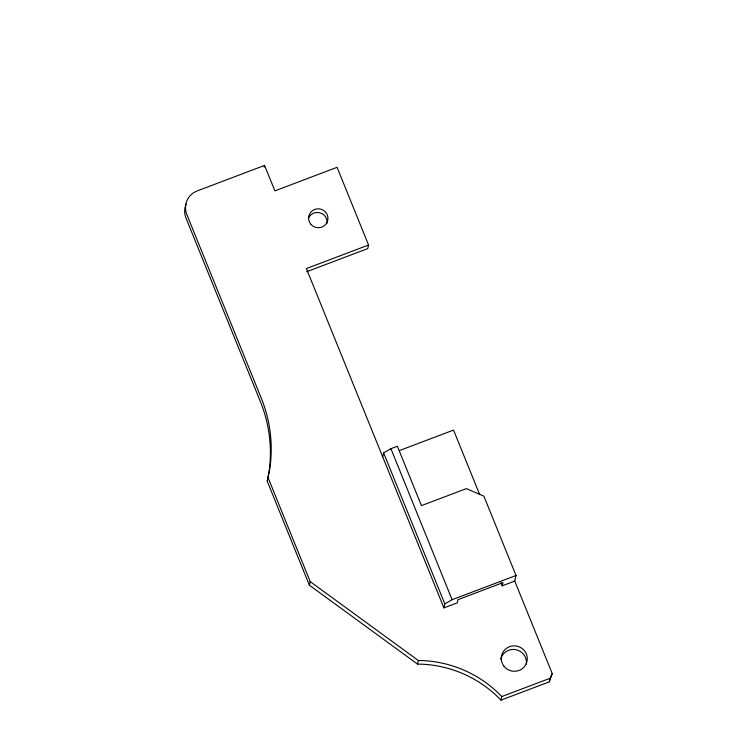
<?xml version="1.0" encoding="UTF-8"?>
<svg xmlns="http://www.w3.org/2000/svg" width="737" height="737" viewBox="0 0 737 737"><rect width="100%" height="100%" fill="white"/><g stroke="black" fill="none" stroke-linecap="round" stroke-linejoin="round"><path stroke-width="1.11" d="M382.715 456.894L383.636 452.914L390.914 448.695L397.381 446.244L421.453 505.628L466.364 488.622L483.887 496.185L516.029 575.496L514.748 581.078L552.225 673.544L549.314 681.836L500.948 700.15A114.346 111.545 13 0 0 422.421 664.203L417.538 664.129L309.374 585.196L267.236 481.233L268.904 472.73A141.2 137.745 13 0 0 260.391 401.628L185.964 218.023A18.618 18.158 13 0 1 186.166 204.112M267.236 481.233L269.733 469.147A141.2 137.745 13 0 0 261.22 398.044L186.793 214.439A18.618 18.158 13 0 1 197.194 190.929L264.565 165.42L274.883 190.865L337.067 167.317L368.564 245.025L367.735 248.609L306.62 271.75M264.15 167.207L264.565 165.42M309.374 585.196L310.203 581.613L268.056 477.64M417.538 664.129L418.367 660.536L310.203 581.613M514.748 581.078L502.21 585.823L502.947 582.635L458.036 599.642L457.299 602.829L443.914 607.896L444.835 603.907L383.636 452.914M500.948 700.15L501.777 696.557L550.143 678.243L552.225 673.544M549.314 681.836L550.143 678.243M444.835 603.907L452.113 599.697L516.029 575.496M368.564 245.025L306.38 268.572L443.914 607.896M399.288 450.62L453.541 430.076L479.603 494.389M418.367 660.536L423.25 660.619A114.346 111.545 13 0 1 501.777 696.557M500.93 582.645L502.21 585.823M390.914 448.695L452.113 599.697M308.563 218.032A9.682 9.443 13 0 1 327.007 223.329M500.773 659.09A13.036 12.713 13 0 1 515.872 649.675A13.036 12.713 13 0 1 526.319 664.12M310.517 223.845A9.682 9.443 13 0 0 327.154 222.104A9.682 9.443 13 0 0 317.14 208.866A9.682 9.443 13 0 0 310.517 223.845M503.832 666.055A13.036 12.713 13 0 0 526.227 663.724A13.036 12.713 13 0 0 512.749 645.907A13.036 12.713 13 0 0 503.832 666.055"/></g></svg>
